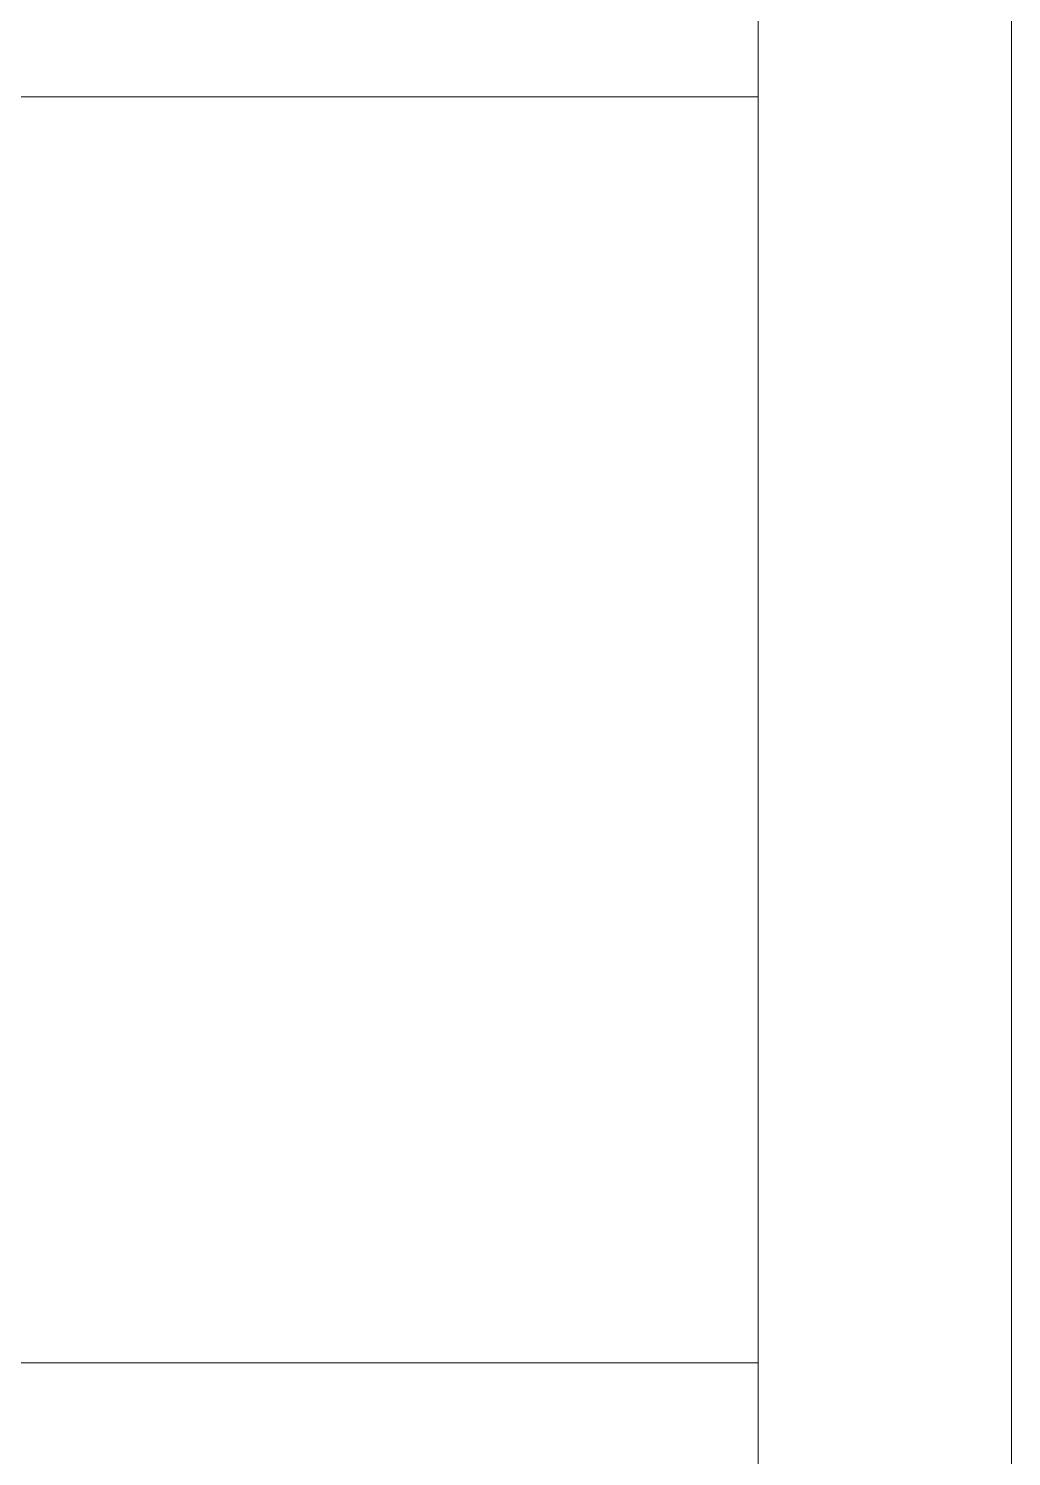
# Model space of a CAD drawing. Header units: metres. Extents: x -18745 to 220762, y -1579758 to -1356048.
# Drawn here: x 112185 to 112767, y -1425578 to -1424732 of the extents above; entities that cross this region are included whole.
import ezdxf

# ---------------------------------------------------------------- set-up
doc = ezdxf.new("R2010")
doc.units = ezdxf.units.M
doc.layers.get('0').update_dxf_attribs({"lineweight": 0})
for name, color, linetype, lineweight in [('A-100 - Copy$0$Medical Equipment and Furniture', 8, 'Continuous', 0), ('A-100 - Copy$0$NEW Wall', 8, 'Continuous', 5), ('A-100 - Copy$0$Walls', 8, 'Continuous', 0)]:
    doc.layers.add(name, color=color, linetype=linetype, lineweight=lineweight)

# ---------------------------------------------------------------- blocks, each defined once
blk = doc.blocks.new('*X103')
for p, q in [((13, 1), (13, 1)), ((13, 1), (13, 1)), ((13, 1), (13, 1)), ((13, 1), (13, 1)), ((13, 1), (13, 1)), ((13, 1), (13, 1)), ((13, 1), (13, 1)), ((13, 1), (13, 1)), ((13, 1), (13, 1)), ((13, 1), (13, 1)), ((13, 1), (13, 1)), ((13, 1), (13, 1)), ((13, 1), (13, 1)), ((13, 1), (13, 1)), ((13, 1), (13, 1)), ((13, 1), (14, 1)), ((13, 1), (14, 1)), ((13, 1), (14, 1)), ((13, 1), (13, 1)), ((13, 1), (13, 1)), ((13, 1), (13, 1)), ((13, 1), (13, 1)), ((13, 1), (13, 1)), ((13, 1), (13, 1)), ((13, 1), (13, 1)), ((13, 1), (13, 1)), ((13, 1), (13, 1)), ((13, 1), (13, 1)), ((13, 1), (13, 1)), ((13, 1), (13, 1)), ((13, 1), (13, 1)), ((13, 1), (13, 1)), ((13, 1), (13, 1)), ((13, 1), (13, 1)), ((13, 1), (13, 1)), ((13, 1), (13, 1)), ((13, 1), (13, 1)), ((13, 1), (13, 1)), ((13, 1), (13, 1)), ((13, 1), (13, 1)), ((13, 1), (13, 1)), ((13, 1), (13, 1)), ((13, 1), (13, 1)), ((13, 1), (13, 1)), ((13, 1), (13, 1)), ((13, 1), (13, 1)), ((13, 1), (13, 1)), ((13, 1), (13, 1)), ((13, 1), (13, 1)), ((13, 1), (13, 1)), ((13, 1), (13, 1)), ((13, 1), (13, 1)), ((13, 1), (13, 1)), ((13, 1), (13, 1)), ((13, 1), (13, 1)), ((13, 1), (13, 1)), ((13, 1), (13, 1)), ((13, 1), (13, 1)), ((13, 1), (13, 1)), ((13, 1), (13, 1)), ((13, 1), (13, 1)), ((13, 1), (13, 1)), ((13, 1), (13, 1)), ((13, 1), (13, 1)), ((13, 1), (13, 1)), ((13, 1), (13, 1)), ((13, 1), (13, 1)), ((13, 1), (13, 1)), ((13, 1), (13, 1)), ((13, 1), (13, 1)), ((13, 1), (13, 1)), ((13, 1), (13, 1)), ((13, 1), (13, 1)), ((13, 1), (13, 1)), ((13, 1), (13, 1)), ((13, 1), (13, 1)), ((13, 1), (13, 1)), ((13, 1), (13, 1)), ((13, 1), (13, 1)), ((13, 1), (13, 1)), ((13, 1), (13, 1)), ((13, 1), (13, 1)), ((13, 1), (13, 1)), ((13, 1), (13, 1)), ((13, 1), (13, 1)), ((13, 1), (13, 1)), ((13, 1), (13, 1)), ((13, 1), (13, 1)), ((13, 1), (13, 1)), ((13, 1), (13, 1)), ((13, 1), (13, 1)), ((13, 1), (13, 1)), ((13, 1), (13, 1)), ((13, 1), (13, 1)), ((13, 1), (13, 1)), ((13, 1), (13, 1)), ((13, 1), (13, 1)), ((13, 1), (13, 1)), ((13, 1), (13, 1)), ((13, 1), (13, 1)), ((13, 1), (13, 1)), ((13, 1), (13, 1)), ((13, 1), (13, 1)), ((13, 1), (13, 1)), ((13, 1), (13, 1)), ((13, 1), (13, 1)), ((13, 1), (13, 1)), ((13, 1), (13, 1)), ((13, 1), (13, 1)), ((13, 1), (13, 1)), ((13, 1), (13, 1)), ((13, 1), (13, 1)), ((13, 1), (13, 1)), ((13, 1), (13, 1)), ((13, 1), (13, 1)), ((13, 1), (13, 1)), ((13, 1), (13, 1)), ((13, 1), (13, 1)), ((13, 1), (13, 1)), ((13, 1), (13, 1)), ((13, 1), (13, 1)), ((13, 1), (13, 1)), ((13, 1), (13, 1)), ((13, 1), (14, 1)), ((13, 0), (13, 0)), ((13, 0), (13, 0)), ((13, 0), (13, 0)), ((13, 0), (13, 0)), ((13, 0), (13, 0)), ((13, 0), (13, 0)), ((13, 0), (13, 0)), ((13, 0), (13, 0)), ((13, 0), (13, 0)), ((13, 0), (13, 0)), ((13, 0), (13, 0)), ((13, 0), (13, 0)), ((13, 0), (13, 0)), ((13, 0), (13, 0)), ((13, 0), (13, 0)), ((13, 0), (13, 0)), ((13, 0), (13, 0)), ((13, 0), (13, 0)), ((13, 0), (13, 0)), ((13, 0), (13, 0)), ((13, 0), (13, 0)), ((13, 0), (13, 0)), ((13, 0), (13, 0)), ((13, 0), (13, 0)), ((13, 0), (13, 0)), ((13, 0), (13, 0)), ((13, 0), (13, 0)), ((13, 0), (13, 0)), ((13, 0), (13, 0)), ((13, 0), (13, 0)), ((13, 0), (13, 0)), ((13, 0), (13, 0)), ((13, 0), (13, 0)), ((13, 0), (13, 0)), ((13, 0), (13, 0)), ((13, 0), (13, 0)), ((13, 0), (13, 0)), ((13, 0), (13, 0)), ((13, 0), (13, 0)), ((13, 0), (13, 0)), ((13, 0), (13, 0)), ((13, 0), (13, 0)), ((13, 0), (13, 0)), ((13, 0), (13, 0)), ((13, 0), (13, 0)), ((13, 0), (13, 0)), ((13, 0), (13, 0)), ((13, 0), (13, 0)), ((13, 0), (14, 0)), ((13, 0), (14, 0)), ((13, 0), (13, 0)), ((13, 0), (14, 0)), ((14, 1), (14, 1)), ((14, 1), (14, 1)), ((14, 1), (14, 1)), ((14, 1), (14, 1)), ((14, 1), (14, 1)), ((14, 1), (14, 1)), ((14, 1), (14, 1)), ((14, 1), (14, 1)), ((14, 1), (14, 1)), ((14, 1), (14, 1)), ((14, 1), (14, 1)), ((14, 1), (14, 1)), ((14, 1), (14, 1)), ((14, 1), (14, 1)), ((14, 1), (14, 1)), ((14, 1), (14, 1)), ((14, 1), (14, 1)), ((14, 1), (14, 1)), ((14, 1), (14, 1)), ((14, 1), (14, 1)), ((14, 1), (14, 1)), ((14, 1), (14, 1)), ((14, 1), (14, 1)), ((14, 1), (14, 1)), ((14, 1), (14, 1)), ((14, 1), (14, 1)), ((14, 1), (14, 1)), ((14, 1), (14, 1)), ((14, 1), (14, 1)), ((14, 1), (14, 1)), ((14, 1), (14, 1)), ((14, 1), (14, 1)), ((14, 1), (14, 1)), ((14, 1), (14, 1)), ((14, 1), (14, 1)), ((14, 1), (14, 1)), ((14, 1), (14, 1)), ((14, 1), (14, 1)), ((14, 1), (14, 1)), ((14, 1), (14, 1)), ((14, 1), (14, 1)), ((14, 1), (14, 1)), ((14, 1), (14, 1)), ((14, 1), (14, 1)), ((14, 1), (14, 1)), ((14, 1), (14, 1)), ((14, 1), (14, 1)), ((14, 1), (14, 1)), ((14, 1), (14, 1)), ((14, 1), (14, 1)), ((14, 1), (14, 1)), ((14, 1), (14, 1)), ((14, 1), (14, 1)), ((14, 1), (14, 1)), ((14, 1), (14, 1)), ((14, 1), (14, 1)), ((14, 1), (14, 1)), ((14, 1), (14, 1)), ((14, 1), (14, 1)), ((14, 1), (14, 1)), ((14, 1), (14, 1)), ((14, 1), (14, 1)), ((14, 1), (14, 1)), ((14, 1), (14, 1)), ((14, 1), (14, 1)), ((14, 1), (14, 1)), ((14, 1), (14, 1)), ((14, 1), (14, 1)), ((14, 1), (14, 1)), ((14, 1), (14, 1)), ((14, 1), (14, 1)), ((14, 1), (14, 1)), ((14, 1), (14, 1)), ((14, 1), (14, 1)), ((14, 1), (14, 1)), ((14, 1), (14, 1)), ((14, 1), (14, 1)), ((14, 1), (14, 1)), ((14, 1), (14, 1)), ((14, 1), (14, 1)), ((14, 1), (14, 1)), ((14, 1), (14, 1)), ((14, 1), (14, 1)), ((14, 1), (14, 1)), ((14, 1), (14, 1)), ((14, 1), (14, 1)), ((14, 1), (14, 1)), ((14, 1), (14, 1)), ((14, 1), (14, 1)), ((14, 1), (14, 1)), ((14, 1), (14, 1)), ((14, 1), (14, 1)), ((14, 1), (14, 1)), ((14, 1), (14, 1)), ((14, 0), (14, 0)), ((14, 0), (14, 0)), ((14, 0), (14, 0)), ((14, 0), (14, 0)), ((14, 0), (14, 0)), ((14, 0), (14, 0)), ((14, 0), (14, 0)), ((14, 0), (14, 0)), ((14, 0), (14, 0)), ((14, 0), (14, 0)), ((14, 0), (14, 0)), ((14, 0), (14, 0)), ((14, 0), (14, 0)), ((14, 0), (14, 0)), ((14, 0), (14, 0)), ((14, 0), (14, 0)), ((14, 0), (14, 0)), ((14, 0), (14, 0)), ((14, 0), (14, 0)), ((14, 0), (14, 0)), ((14, 0), (14, 0)), ((14, 0), (14, 0)), ((14, 0), (14, 0)), ((14, 0), (14, 0)), ((14, 0), (14, 0)), ((14, 0), (14, 0)), ((14, 0), (14, 0)), ((14, 0), (14, 0)), ((14, 0), (14, 0)), ((14, 0), (14, 0)), ((14, 0), (14, 0)), ((14, 0), (14, 0)), ((14, 0), (14, 0)), ((14, 0), (14, 0)), ((14, 0), (14, 0)), ((14, 0), (14, 0)), ((14, 0), (14, 0)), ((14, 0), (14, 0)), ((14, 0), (14, 0)), ((14, 0), (14, 0)), ((14, 0), (14, 0)), ((14, 0), (14, 0)), ((14, 0), (14, 0)), ((14, 0), (14, 0)), ((14, 0), (14, 0)), ((14, 0), (14, 0)), ((14, 0), (14, 0)), ((14, 0), (14, 0)), ((13, 0), (13, 0)), ((13, 0), (14, 0)), ((13, 0), (13, 0)), ((13, 0), (14, 0)), ((13, 0), (13, 0)), ((13, 0), (14, 0)), ((13, 0), (13, 0)), ((13, 0), (13, 0)), ((13, 0), (13, 0)), ((13, 0), (13, 0)), ((13, 0), (14, 0)), ((13, 0), (13, 0)), ((13, 0), (14, 0)), ((13, 0), (13, 0)), ((13, 0), (14, 0)), ((13, 0), (13, 0)), ((13, 0), (14, 0)), ((13, 0), (13, 0)), ((13, 0), (14, 0)), ((13, 0), (13, 0)), ((13, 0), (14, 0)), ((13, 0), (13, 0)), ((13, 0), (14, 0)), ((13, 0), (13, 0)), ((13, 0), (13, 0)), ((13, 0), (13, 0)), ((13, 0), (14, 0)), ((13, 0), (13, 0)), ((13, 0), (14, 0)), ((13, 0), (13, 0)), ((13, 0), (14, 0)), ((13, 0), (13, 0)), ((13, 0), (14, 0)), ((13, 0), (13, 0)), ((13, 0), (13, 0)), ((13, 0), (13, 0)), ((13, 0), (13, 0)), ((13, 0), (13, 0)), ((13, 0), (13, 0)), ((13, 0), (13, 0)), ((13, 0), (13, 0)), ((13, 0), (13, 0)), ((13, 0), (13, 0)), ((13, 0), (13, 0)), ((13, 0), (13, 0)), ((13, 0), (13, 0)), ((13, 0), (13, 0)), ((13, 0), (13, 0)), ((13, 0), (13, 0)), ((13, 0), (13, 0)), ((13, 0), (13, 0)), ((13, 0), (13, 0)), ((13, 0), (13, 0)), ((13, 0), (13, 0)), ((13, 0), (13, 0)), ((13, 0), (13, 0)), ((13, 0), (13, 0)), ((13, 0), (13, 0)), ((13, 0), (13, 0)), ((13, 0), (13, 0)), ((13, 0), (13, 0)), ((13, 0), (13, 0)), ((13, 0), (13, 0)), ((13, 0), (13, 0)), ((13, -1), (13, -1)), ((13, -1), (13, -1)), ((13, -1), (13, -1)), ((13, -1), (13, -1)), ((13, -1), (13, -1)), ((13, -1), (14, -1)), ((13, -1), (13, -1)), ((14, 0), (14, 0)), ((14, 0), (14, 0)), ((14, 0), (14, 0)), ((14, 0), (14, 0)), ((14, 0), (14, 0)), ((14, 0), (14, 0)), ((14, 0), (14, 0)), ((14, 0), (14, 0)), ((14, 0), (14, 0)), ((14, 0), (14, 0)), ((14, 0), (14, 0)), ((14, 0), (14, 0)), ((14, 0), (14, 0)), ((14, 0), (14, 0)), ((14, 0), (14, 0)), ((13, 0), (14, 0)), ((14, 0), (14, 0)), ((14, 0), (14, 0)), ((14, 0), (14, 0)), ((14, 0), (14, 0)), ((14, 0), (14, 0)), ((14, 0), (14, 0)), ((14, 0), (14, 0)), ((14, 0), (14, 0)), ((14, 0), (14, 0)), ((14, 0), (14, 0)), ((14, 0), (14, 0)), ((14, 0), (14, 0)), ((14, 0), (14, 0)), ((14, 0), (14, 0)), ((14, 0), (14, 0)), ((14, 0), (14, 0)), ((14, 0), (14, 0)), ((14, 0), (14, 0)), ((14, 0), (14, 0)), ((14, 0), (14, 0)), ((14, 0), (14, 0)), ((14, 0), (14, 0)), ((14, 0), (14, 0)), ((14, 0), (14, 0)), ((14, 0), (14, 0)), ((14, 0), (14, 0)), ((14, 0), (14, 0)), ((14, 0), (14, 0)), ((14, 0), (14, 0)), ((14, 0), (14, 0)), ((14, 0), (14, 0)), ((14, 0), (14, 0)), ((14, 0), (14, 0)), ((14, 0), (14, 0)), ((14, -1), (14, -1)), ((14, -1), (14, -1)), ((14, -1), (14, -1)), ((14, -1), (14, -1)), ((14, -1), (14, -1))]:
    blk.add_line(p, q)
blk = doc.blocks.new('*X102')
for p, q in [((5, 3), (5, 3)), ((5, 3), (5, 3)), ((5, 3), (5, 3)), ((5, 3), (5, 3)), ((5, 3), (5, 3)), ((5, 3), (5, 3)), ((5, 3), (5, 3)), ((5, 3), (5, 3)), ((5, 3), (5, 3)), ((5, 3), (5, 3)), ((5, 3), (5, 3)), ((5, 3), (5, 3)), ((5, 3), (5, 3)), ((5, 3), (5, 3)), ((5, 3), (5, 3)), ((5, 3), (5, 3)), ((5, 3), (5, 3)), ((5, 3), (5, 3)), ((5, 3), (5, 3)), ((5, 3), (5, 3)), ((5, 3), (5, 3)), ((5, 3), (5, 3)), ((5, 3), (5, 3)), ((5, 3), (5, 3)), ((5, 3), (5, 3)), ((5, 3), (5, 3)), ((5, 3), (5, 3)), ((5, 3), (5, 3)), ((5, 3), (5, 3)), ((5, 3), (5, 3)), ((5, 3), (5, 3)), ((5, 3), (5, 3)), ((5, 3), (5, 3)), ((5, 3), (5, 3)), ((5, 3), (5, 3)), ((5, 3), (5, 3)), ((5, 3), (5, 3)), ((5, 3), (5, 3)), ((5, 3), (5, 3)), ((5, 3), (5, 3)), ((5, 3), (5, 3)), ((5, 3), (5, 3)), ((5, 3), (5, 3)), ((5, 3), (5, 3)), ((5, 3), (5, 3)), ((5, 3), (5, 3)), ((5, 3), (5, 3)), ((5, 3), (5, 3)), ((5, 3), (5, 3)), ((5, 3), (5, 3)), ((5, 3), (5, 3)), ((5, 3), (5, 3)), ((5, 3), (5, 3)), ((5, 3), (5, 3)), ((5, 3), (5, 3)), ((5, 3), (5, 3)), ((5, 3), (5, 3)), ((5, 3), (5, 3)), ((5, 3), (5, 3)), ((5, 3), (5, 3)), ((5, 3), (5, 3)), ((5, 3), (5, 3)), ((5, 3), (5, 3)), ((5, 3), (5, 3)), ((5, 3), (5, 3)), ((5, 3), (5, 3)), ((6, 3), (5, 3)), ((5, 3), (5, 3)), ((6, 3), (5, 3)), ((5, 3), (5, 3)), ((6, 3), (5, 3)), ((5, 3), (5, 3)), ((6, 3), (5, 3)), ((5, 3), (5, 3)), ((5, 3), (5, 3)), ((5, 3), (5, 3)), ((5, 3), (5, 3)), ((5, 3), (5, 3)), ((5, 3), (5, 3)), ((5, 3), (5, 3)), ((5, 3), (5, 3)), ((5, 3), (5, 3)), ((5, 3), (5, 3)), ((5, 3), (5, 3)), ((5, 3), (5, 3)), ((5, 3), (5, 3)), ((5, 3), (5, 3)), ((5, 3), (5, 3)), ((5, 3), (5, 3)), ((5, 3), (5, 3)), ((5, 3), (5, 3)), ((5, 3), (5, 3)), ((5, 3), (5, 3)), ((5, 3), (5, 3)), ((5, 3), (5, 3)), ((5, 3), (5, 3)), ((6, 3), (6, 3)), ((6, 3), (6, 3)), ((6, 3), (6, 3)), ((6, 3), (6, 3)), ((6, 3), (6, 3)), ((6, 3), (6, 3)), ((6, 3), (6, 3)), ((6, 3), (6, 3)), ((6, 3), (6, 3)), ((6, 3), (6, 3)), ((6, 3), (6, 3)), ((6, 3), (6, 3)), ((6, 3), (6, 3)), ((6, 3), (6, 3)), ((6, 3), (6, 3)), ((6, 3), (6, 3)), ((6, 3), (6, 3)), ((6, 3), (6, 3)), ((6, 3), (6, 3)), ((6, 3), (6, 3)), ((6, 3), (6, 3)), ((6, 3), (6, 3)), ((6, 3), (6, 3)), ((6, 3), (6, 3)), ((6, 3), (6, 3)), ((6, 3), (6, 3)), ((6, 3), (6, 3)), ((6, 3), (6, 3)), ((6, 3), (6, 3)), ((6, 3), (6, 3)), ((6, 3), (6, 3)), ((6, 3), (6, 3)), ((6, 3), (6, 3)), ((6, 3), (6, 3)), ((6, 3), (6, 3)), ((6, 3), (6, 3)), ((6, 3), (6, 3)), ((6, 3), (6, 3)), ((6, 3), (6, 3)), ((6, 3), (6, 3)), ((6, 3), (6, 3)), ((6, 3), (6, 3)), ((6, 3), (6, 3)), ((6, 3), (6, 3)), ((6, 3), (6, 3)), ((6, 3), (6, 3)), ((6, 3), (6, 3)), ((6, 3), (6, 3)), ((6, 3), (6, 3)), ((6, 3), (6, 3)), ((6, 3), (6, 3)), ((6, 3), (6, 3)), ((6, 3), (6, 3)), ((6, 3), (6, 3)), ((6, 3), (6, 3)), ((6, 3), (6, 3)), ((6, 3), (6, 3)), ((6, 3), (6, 3)), ((6, 3), (6, 3)), ((6, 3), (6, 3)), ((6, 3), (6, 3)), ((6, 3), (6, 3)), ((6, 3), (6, 3)), ((6, 3), (6, 3)), ((6, 3), (6, 3)), ((6, 3), (6, 3)), ((6, 3), (6, 3)), ((6, 3), (6, 3)), ((6, 3), (6, 3)), ((6, 3), (6, 3)), ((6, 3), (6, 3)), ((6, 3), (6, 3)), ((6, 3), (6, 3)), ((6, 3), (6, 3)), ((6, 3), (6, 3)), ((6, 3), (6, 3)), ((6, 3), (6, 3)), ((6, 3), (6, 3)), ((6, 3), (6, 3)), ((6, 3), (6, 3)), ((6, 3), (6, 3)), ((6, 3), (6, 3)), ((6, 3), (6, 3)), ((6, 3), (6, 3)), ((6, 3), (6, 3)), ((6, 3), (6, 3)), ((6, 3), (6, 3)), ((6, 3), (6, 3)), ((6, 3), (6, 3)), ((6, 3), (6, 3)), ((6, 3), (6, 3)), ((6, 3), (6, 3)), ((6, 3), (6, 3)), ((6, 3), (6, 3)), ((6, 3), (6, 3)), ((6, 3), (6, 3)), ((6, 3), (6, 3)), ((6, 3), (6, 3)), ((6, 3), (6, 3)), ((6, 3), (6, 3)), ((6, 3), (6, 3)), ((6, 3), (6, 3)), ((6, 3), (6, 3)), ((6, 3), (6, 3)), ((6, 3), (6, 3)), ((6, 3), (6, 3)), ((6, 3), (6, 3)), ((6, 3), (6, 3)), ((6, 3), (6, 3)), ((6, 3), (6, 3)), ((6, 3), (6, 3)), ((6, 3), (6, 3)), ((6, 3), (6, 3)), ((6, 3), (6, 3)), ((6, 3), (6, 3)), ((6, 3), (6, 3)), ((6, 3), (6, 3)), ((6, 3), (6, 3)), ((6, 3), (6, 3)), ((6, 3), (6, 3)), ((6, 3), (6, 3)), ((6, 3), (6, 3)), ((6, 3), (6, 3)), ((6, 3), (6, 3)), ((6, 3), (6, 3)), ((6, 3), (6, 3)), ((6, 3), (6, 3)), ((6, 3), (6, 3)), ((6, 3), (6, 3)), ((6, 3), (6, 3)), ((6, 3), (6, 3)), ((6, 3), (6, 3)), ((6, 3), (6, 3)), ((6, 3), (6, 3)), ((6, 3), (6, 3)), ((6, 3), (6, 3)), ((6, 3), (6, 3)), ((6, 3), (6, 3)), ((6, 3), (6, 3)), ((6, 3), (6, 3)), ((6, 3), (6, 3)), ((6, 3), (6, 3)), ((6, 3), (6, 3)), ((6, 3), (6, 3)), ((6, 3), (6, 3)), ((6, 3), (6, 3)), ((6, 3), (6, 3)), ((6, 3), (6, 3)), ((6, 3), (6, 3)), ((6, 3), (6, 3)), ((6, 3), (6, 3)), ((6, 3), (6, 3)), ((6, 3), (6, 3)), ((6, 3), (6, 3)), ((6, 3), (6, 3)), ((6, 3), (6, 3)), ((6, 3), (6, 3)), ((6, 3), (6, 3)), ((6, 3), (6, 3)), ((6, 3), (6, 3)), ((6, 3), (6, 3)), ((6, 3), (6, 3)), ((6, 3), (6, 3)), ((6, 3), (6, 3)), ((6, 3), (6, 3)), ((6, 3), (6, 3)), ((6, 3), (6, 3)), ((6, 3), (6, 3)), ((6, 3), (6, 3)), ((6, 3), (6, 3)), ((6, 3), (6, 3)), ((6, 3), (6, 3)), ((6, 3), (6, 3)), ((6, 3), (6, 3)), ((6, 3), (6, 3)), ((6, 3), (6, 3)), ((6, 3), (6, 3)), ((6, 3), (6, 3)), ((6, 3), (6, 3)), ((6, 3), (6, 3)), ((6, 3), (6, 3)), ((6, 3), (6, 3)), ((6, 3), (6, 3)), ((6, 3), (6, 3)), ((6, 3), (6, 3)), ((6, 3), (6, 3)), ((6, 3), (6, 3)), ((6, 3), (6, 3)), ((6, 3), (6, 3)), ((6, 3), (6, 3)), ((6, 3), (6, 3)), ((6, 3), (6, 3)), ((6, 3), (6, 3)), ((6, 3), (6, 3)), ((6, 3), (6, 3)), ((6, 3), (6, 3)), ((6, 3), (6, 3)), ((6, 3), (6, 3)), ((6, 3), (6, 3)), ((6, 3), (6, 3)), ((6, 3), (6, 3)), ((6, 3), (6, 3)), ((6, 3), (6, 3)), ((6, 3), (6, 3)), ((6, 3), (5, 3)), ((6, 3), (5, 3)), ((6, 3), (5, 3)), ((6, 3), (5, 3)), ((6, 3), (5, 3)), ((6, 3), (6, 3)), ((6, 3), (6, 3)), ((6, 3), (6, 3)), ((6, 3), (6, 3)), ((6, 3), (6, 3)), ((6, 3), (6, 3)), ((6, 3), (6, 3)), ((6, 3), (6, 3)), ((6, 3), (6, 3)), ((6, 3), (6, 3)), ((6, 3), (6, 3)), ((6, 3), (6, 3)), ((6, 3), (6, 3)), ((6, 3), (6, 3)), ((6, 3), (6, 3)), ((6, 3), (6, 3)), ((6, 3), (6, 3)), ((6, 3), (6, 3)), ((6, 3), (6, 3)), ((6, 3), (6, 3)), ((6, 3), (6, 3)), ((6, 3), (6, 3)), ((6, 3), (6, 3)), ((6, 3), (6, 3)), ((6, 3), (6, 3)), ((6, 3), (6, 3)), ((6, 3), (6, 3)), ((6, 3), (6, 3)), ((6, 3), (6, 3)), ((6, 3), (6, 3)), ((6, 3), (6, 3)), ((6, 3), (6, 3)), ((6, 3), (6, 3)), ((6, 3), (6, 3)), ((6, 3), (6, 3)), ((6, 3), (6, 3)), ((6, 3), (6, 3)), ((6, 3), (6, 3)), ((6, 3), (6, 3)), ((6, 3), (6, 3)), ((6, 3), (6, 3)), ((6, 3), (6, 3)), ((6, 3), (6, 3)), ((6, 3), (6, 3)), ((6, 3), (6, 3)), ((6, 3), (6, 3)), ((6, 3), (6, 3)), ((6, 3), (6, 3)), ((6, 3), (6, 3)), ((6, 3), (6, 3)), ((6, 3), (6, 3)), ((6, 3), (6, 3)), ((6, 3), (6, 3)), ((6, 3), (6, 3)), ((6, 3), (6, 3)), ((6, 3), (6, 3)), ((6, 3), (6, 3)), ((6, 3), (6, 3)), ((6, 3), (6, 3)), ((6, 3), (6, 3)), ((6, 3), (6, 3)), ((6, 3), (6, 3)), ((6, 3), (6, 3)), ((6, 3), (6, 3)), ((6, 3), (6, 3)), ((6, 3), (6, 3)), ((6, 3), (6, 3)), ((6, 3), (6, 3)), ((6, 3), (6, 3)), ((6, 3), (6, 3)), ((6, 3), (6, 3)), ((6, 3), (6, 3)), ((6, 3), (6, 3)), ((6, 3), (6, 3)), ((6, 3), (6, 3)), ((6, 3), (6, 3)), ((6, 3), (6, 3)), ((6, 3), (6, 3)), ((6, 3), (6, 3)), ((6, 3), (6, 3)), ((6, 3), (6, 3)), ((6, 3), (6, 3)), ((6, 3), (6, 3)), ((6, 3), (6, 3)), ((6, 3), (6, 3)), ((6, 3), (6, 3)), ((6, 3), (6, 3)), ((6, 3), (6, 3)), ((6, 3), (6, 3)), ((6, 3), (6, 3)), ((6, 3), (6, 3)), ((6, 3), (6, 3)), ((6, 3), (6, 3)), ((6, 3), (6, 3)), ((6, 3), (6, 3)), ((6, 3), (6, 3)), ((6, 3), (6, 3)), ((6, 3), (6, 3)), ((6, 3), (6, 3)), ((6, 3), (6, 3)), ((6, 3), (6, 3)), ((6, 3), (6, 3)), ((6, 3), (6, 3)), ((6, 3), (6, 3)), ((6, 3), (6, 3)), ((6, 3), (6, 3)), ((6, 3), (6, 3)), ((6, 3), (6, 3)), ((6, 3), (6, 3)), ((6, 3), (6, 3)), ((6, 3), (6, 3)), ((6, 3), (6, 3)), ((6, 3), (6, 3)), ((6, 3), (6, 3)), ((6, 3), (6, 3)), ((6, 3), (6, 3)), ((6, 3), (6, 3)), ((6, 3), (6, 3)), ((6, 3), (6, 3)), ((6, 3), (6, 3)), ((6, 3), (6, 3)), ((6, 3), (6, 3)), ((6, 3), (6, 3)), ((6, 3), (6, 3)), ((6, 3), (6, 3)), ((6, 3), (6, 3)), ((6, 3), (6, 3)), ((6, 3), (6, 3)), ((6, 3), (6, 3)), ((6, 3), (6, 3)), ((6, 3), (6, 3)), ((6, 3), (6, 3)), ((6, 3), (6, 3)), ((6, 3), (6, 3)), ((6, 3), (6, 3)), ((6, 3), (6, 3)), ((6, 3), (6, 3)), ((6, 3), (6, 3)), ((6, 3), (6, 3)), ((6, 3), (6, 3)), ((6, 3), (6, 3)), ((6, 3), (6, 3)), ((6, 3), (6, 3)), ((6, 3), (6, 3)), ((6, 3), (6, 3)), ((6, 3), (6, 3)), ((6, 3), (6, 3)), ((6, 3), (6, 3)), ((6, 3), (6, 3)), ((6, 3), (6, 3)), ((6, 3), (6, 3)), ((6, 3), (6, 3)), ((6, 3), (6, 3)), ((6, 3), (6, 3)), ((6, 3), (6, 3)), ((6, 3), (6, 3)), ((6, 3), (6, 3)), ((6, 3), (6, 3)), ((6, 3), (6, 3)), ((6, 3), (6, 3)), ((6, 3), (6, 3)), ((6, 3), (6, 3)), ((6, 3), (6, 3)), ((6, 3), (6, 3)), ((6, 3), (6, 3)), ((6, 3), (6, 3)), ((6, 3), (6, 3)), ((6, 3), (6, 3)), ((6, 3), (6, 3)), ((6, 3), (6, 3)), ((6, 3), (6, 3)), ((6, 3), (6, 3)), ((6, 3), (6, 3)), ((6, 3), (6, 3)), ((6, 3), (6, 3)), ((6, 3), (6, 3)), ((6, 3), (6, 3)), ((6, 3), (6, 3)), ((6, 3), (6, 3)), ((6, 3), (6, 3)), ((6, 3), (6, 3)), ((6, 3), (6, 3)), ((6, 3), (6, 3)), ((6, 3), (6, 3)), ((6, 3), (6, 3)), ((6, 3), (6, 3)), ((6, 3), (6, 3)), ((6, 3), (6, 3)), ((6, 3), (6, 3)), ((6, 3), (6, 3)), ((6, 3), (6, 3)), ((6, 3), (6, 3)), ((6, 3), (6, 3)), ((6, 3), (6, 3)), ((6, 3), (6, 3)), ((6, 3), (6, 3)), ((6, 3), (6, 3)), ((6, 3), (6, 3)), ((6, 3), (6, 3)), ((6, 3), (6, 3)), ((6, 3), (6, 3)), ((6, 3), (6, 3)), ((6, 3), (6, 3)), ((6, 3), (6, 3)), ((6, 3), (6, 3)), ((6, 3), (6, 3)), ((6, 3), (6, 3)), ((6, 3), (6, 3)), ((6, 3), (6, 3)), ((6, 3), (6, 3)), ((6, 3), (6, 3)), ((6, 3), (6, 3)), ((6, 3), (6, 3)), ((6, 3), (6, 3)), ((6, 3), (6, 3)), ((6, 3), (6, 3)), ((6, 3), (6, 3)), ((6, 3), (6, 3)), ((6, 3), (6, 3)), ((6, 3), (6, 3)), ((6, 3), (6, 3)), ((6, 3), (6, 3)), ((6, 3), (6, 3)), ((6, 3), (6, 3)), ((6, 3), (6, 3)), ((6, 3), (6, 3)), ((6, 3), (6, 3)), ((6, 3), (6, 3)), ((6, 3), (6, 3)), ((6, 3), (6, 3)), ((6, 3), (6, 3)), ((6, 3), (6, 3)), ((6, 3), (6, 3)), ((6, 3), (6, 3)), ((6, 3), (6, 3)), ((6, 3), (6, 3)), ((6, 3), (6, 3)), ((6, 3), (6, 3)), ((6, 3), (6, 3)), ((6, 3), (6, 3)), ((6, 3), (6, 3)), ((6, 3), (6, 3)), ((6, 3), (6, 3)), ((6, 3), (6, 3)), ((6, 3), (6, 3)), ((6, 3), (6, 3)), ((6, 3), (6, 3)), ((6, 3), (6, 3)), ((6, 3), (6, 3)), ((6, 3), (6, 3)), ((6, 3), (6, 3)), ((6, 3), (6, 3)), ((6, 3), (6, 3)), ((6, 3), (6, 3)), ((6, 3), (6, 3)), ((6, 3), (6, 3)), ((6, 3), (6, 3)), ((6, 3), (6, 3)), ((6, 3), (6, 3)), ((6, 3), (6, 3)), ((6, 3), (6, 3)), ((6, 3), (6, 3)), ((6, 3), (6, 3)), ((6, 3), (6, 3)), ((6, 3), (6, 3)), ((6, 3), (6, 3)), ((6, 3), (6, 3)), ((6, 3), (6, 3)), ((6, 3), (6, 3)), ((6, 3), (6, 3)), ((6, 3), (6, 3)), ((6, 3), (6, 3)), ((6, 3), (6, 3)), ((6, 3), (6, 3)), ((6, 3), (6, 3)), ((6, 3), (6, 3)), ((6, 3), (6, 3)), ((6, 3), (6, 3)), ((6, 3), (6, 3)), ((6, 3), (6, 3)), ((6, 3), (6, 3)), ((6, 3), (6, 3)), ((6, 3), (6, 3)), ((6, 3), (6, 3)), ((6, 3), (6, 3)), ((6, 3), (6, 3)), ((6, 3), (6, 3)), ((6, 3), (6, 3)), ((6, 3), (6, 3)), ((6, 3), (6, 3)), ((6, 3), (6, 3)), ((6, 3), (6, 3)), ((6, 3), (6, 3)), ((6, 3), (6, 3)), ((6, 3), (6, 3)), ((6, 3), (6, 3)), ((6, 3), (6, 3)), ((6, 3), (6, 3)), ((6, 3), (6, 3)), ((6, 3), (6, 3)), ((6, 3), (6, 3)), ((6, 3), (6, 3)), ((6, 3), (6, 3)), ((6, 3), (6, 3)), ((6, 3), (6, 3)), ((6, 3), (6, 3)), ((6, 3), (6, 3)), ((6, 3), (6, 3)), ((6, 3), (6, 3)), ((6, 3), (6, 3)), ((6, 3), (6, 3)), ((6, 3), (6, 3)), ((6, 3), (6, 3)), ((6, 3), (6, 3)), ((6, 3), (6, 3)), ((6, 3), (6, 3)), ((6, 3), (6, 3))]:
    blk.add_line(p, q)
blk = doc.blocks.new('A-100 - Copy$0$GF21043-P')
for p, q in [((0.8, 0.75), (-0.8, 0.75)), ((0.8, 0), (0.8, 0.75)), ((-0.8, 0), (0.8, 0))]:
    blk.add_line(p, q)
for points in [[(0.8, 0.75), (0.8, 0.75), (0.8, 0.75), (0.8, 0.75), (0.8, 0.75), (0.8, 0.75), (0.8, 0.75), (0.8, 0.75), (0.8, 0.75), (0.8, 0.75), (0.8, 0.75), (0.8, 0.75), (0.8, 0.75), (0.8, 0.75), (0.8, 0.75), (0.8, 0.75), (0.8, 0.75), (0.8, 0.75), (0.8, 0.75), (0.8, 0.75), (0.8, 0.75), (0.8, 0.75), (0.8, 0.75), (0.8, 0.75), (0.8, 0.75), (0.8, 0.75), (0.8, 0.75), (0.8, 0.75), (0.8, 0.75), (0.8, 0.75), (0.8, 0.75), (0.8, 0.75), (0.8, 0.75), (0.8, 0.75), (0.8, 0.75), (0.8, 0.75), (0.8, 0.75), (0.8, 0.75), (0.8, 0.75), (0.8, 0.75), (0.8, 0.75), (0.8, 0.75), (0.8, 0.75), (0.8, 0.75), (0.8, 0.75), (0.8, 0.75), (0.8, 0.75), (0.8, 0.75), (0.8, 0.75), (0.8, 0.75), (0.8, 0.75), (0.8, 0.75), (0.8, 0.75), (0.8, 0.75), (0.8, 0.75), (0.8, 0.75), (0.8, 0.75), (0.8, 0.75), (0.8, 0.75), (0.8, 0.75), (0.8, 0.75), (0.8, 0.75), (0.8, 0.75), (0.8, 0.75), (0.8, 0.75), (0.8, 0.75), (0.8, 0.75), (0.8, 0.75), (0.8, 0.75), (0.8, 0.75), (0.8, 0.75), (0.8, 0.75), (0.8, 0.75), (0.8, 0.75), (0.8, 0.75), (0.8, 0.75), (0.8, 0.75), (0.8, 0.75), (0.8, 0.75), (0.8, 0.75), (0.8, 0.75), (0.8, 0.75), (0.8, 0.75), (0.8, 0.75), (0.8, 0.75), (0.8, 0.75), (0.8, 0.75), (0.8, 0.75), (0.8, 0.75), (0.8, 0.75), (0.8, 0.75), (0.8, 0.75), (0.8, 0.75), (0.8, 0.75), (0.8, 0.75), (0.8, 0.75), (0.8, 0.75), (0.8, 0.75), (0.8, 0.75), (0.8, 0.75), (0.8, 0.75), (0.8, 0.75), (0.8, 0.75), (0.8, 0.75), (0.8, 0.75), (0.8, 0.75), (0.8, 0.75), (0.8, 0.75), (0.8, 0.75), (0.8, 0.75), (0.8, 0.75), (0.8, 0.75), (0.8, 0.75), (0.8, 0.75), (0.8, 0.75), (0.8, 0.75), (0.8, 0.75), (0.8, 0.75), (0.8, 0.75), (0.8, 0.75), (0.8, 0.75), (0.8, 0.75), (0.8, 0.75), (0.8, 0.75), (0.8, 0.75), (0.8, 0.75), (0.8, 0.75), (0.8, 0.75), (0.8, 0.75), (0.8, 0.75), (0.8, 0.75), (0.8, 0.75), (0.8, 0.75), (0.8, 0.75), (0.8, 0.75), (0.8, 0.75), (0.8, 0.75), (0.8, 0.75), (0.8, 0.75), (0.8, 0.75), (0.8, 0.75), (0.8, 0.75), (0.8, 0.75), (0.8, 0.75), (0.8, 0.75), (0.8, 0.75), (0.8, 0.75), (0.8, 0.75), (0.8, 0.75), (0.8, 0.75), (0.8, 0.75), (0.8, 0.75), (0.8, 0.75), (0.8, 0.75), (0.8, 0.75), (0.8, 0.75), (0.8, 0.75), (0.8, 0.75), (0.8, 0.75), (0.8, 0.75), (0.8, 0.75), (0.8, 0.75), (0.8, 0.75), (0.8, 0.75), (0.8, 0.75), (0.8, 0.75), (0.8, 0.75), (0.8, 0.75), (0.8, 0.75), (0.8, 0.75), (0.8, 0.75), (0.8, 0.75), (0.8, 0.75), (0.8, 0.75), (0.8, 0.75), (0.8, 0.75), (0.8, 0.75), (0.8, 0.75), (0.8, 0.75), (0.8, 0.75), (0.8, 0.75), (0.8, 0.75), (0.8, 0.75), (0.8, 0.75), (0.8, 0.75), (0.8, 0.75), (0.8, 0.75), (0.8, 0.75), (0.8, 0.75), (0.8, 0.75), (0.8, 0.75), (0.8, 0.75), (0.8, 0.75), (0.8, 0.75), (0.8, 0.75), (0.8, 0.75), (0.8, 0.75), (0.8, 0.75), (0.8, 0.75), (0.8, 0.75), (0.8, 0.75), (0.8, 0.75), (0.8, 0.75), (0.8, 0.75), (0.8, 0.75), (0.8, 0.75), (0.8, 0.75), (0.8, 0.75), (0.8, 0.75), (0.8, 0.75), (0.8, 0.75), (0.8, 0.75), (0.8, 0.75), (0.8, 0.75), (0.8, 0.75), (0.8, 0.75), (0.8, 0.75), (0.8, 0.75), (0.8, 0.75), (0.8, 0.75), (0.8, 0.75), (0.8, 0.75), (0.8, 0.75), (0.8, 0.75), (0.8, 0.75), (0.8, 0.75), (0.8, 0.75), (0.8, 0.75), (0.8, 0.75), (0.8, 0.75), (0.8, 0.75), (0.8, 0.75), (0.8, 0.75), (0.8, 0.75), (0.8, 0.75), (0.8, 0.75), (0.8, 0.75), (0.8, 0.75), (0.8, 0.75), (0.8, 0.75), (0.8, 0.75), (0.8, 0.75), (0.8, 0.75), (0.8, 0.75), (0.8, 0.75), (0.8, 0.75), (0.8, 0.75), (0.8, 0.75), (0.8, 0.75), (0.8, 0.75), (0.8, 0.75), (0.8, 0.75), (0.8, 0.75), (0.8, 0.75), (0.8, 0.75), (0.8, 0.75), (0.8, 0.75), (0.8, 0.75), (0.8, 0.75), (0.8, 0.75), (0.8, 0.75), (0.8, 0.75), (0.8, 0.75), (0.8, 0.75), (0.8, 0.75), (0.8, 0.75), (0.8, 0.75), (0.8, 0.75), (0.8, 0.75), (0.8, 0.75), (0.8, 0.75), (0.8, 0.75), (0.8, 0.75), (0.8, 0.75), (0.8, 0.75), (0.8, 0.75), (0.8, 0.75)], [(0.8, 0.75), (0.8, 0.75), (0.8, 0.75), (0.8, 0.75), (0.8, 0.75), (0.8, 0.75), (0.8, 0.75), (0.8, 0.75), (0.8, 0.75), (0.8, 0.75), (0.8, 0.75), (0.8, 0.75), (0.8, 0.75), (0.8, 0.75), (0.8, 0.75), (0.8, 0.75), (0.8, 0.75), (0.8, 0.75), (0.8, 0.75), (0.8, 0.75), (0.8, 0.75), (0.8, 0.75), (0.8, 0.75), (0.8, 0.75), (0.8, 0.75), (0.8, 0.75), (0.8, 0.75), (0.8, 0.75), (0.8, 0.75), (0.8, 0.75), (0.8, 0.75), (0.8, 0.75), (0.8, 0.75), (0.8, 0.75), (0.8, 0.75), (0.8, 0.75), (0.8, 0.75), (0.8, 0.75), (0.8, 0.75), (0.8, 0.75), (0.8, 0.75), (0.8, 0.75), (0.8, 0.75), (0.8, 0.75), (0.8, 0.75), (0.8, 0.75), (0.8, 0.75), (0.8, 0.75), (0.8, 0.75), (0.8, 0.75), (0.8, 0.75), (0.8, 0.75), (0.8, 0.75), (0.8, 0.75), (0.8, 0.75), (0.8, 0.75), (0.8, 0.75), (0.8, 0.75), (0.8, 0.75), (0.8, 0.75), (0.8, 0.75), (0.8, 0.75), (0.8, 0.75), (0.8, 0.75), (0.8, 0.75), (0.8, 0.75), (0.8, 0.75), (0.8, 0.75), (0.8, 0.75), (0.8, 0.75), (0.8, 0.75), (0.8, 0.75), (0.8, 0.75), (0.8, 0.75), (0.8, 0.75), (0.8, 0.75), (0.8, 0.75), (0.8, 0.75), (0.8, 0.75), (0.8, 0.75), (0.8, 0.75), (0.8, 0.75), (0.8, 0.75), (0.8, 0.75), (0.8, 0.75), (0.8, 0.75), (0.8, 0.75), (0.8, 0.75), (0.8, 0.75), (0.8, 0.75), (0.8, 0.75), (0.8, 0.75), (0.8, 0.75), (0.8, 0.75), (0.8, 0.75), (0.8, 0.75), (0.8, 0.75), (0.8, 0.75), (0.8, 0.75), (0.8, 0.75), (0.8, 0.75), (0.8, 0.75), (0.8, 0.75), (0.8, 0.75), (0.8, 0.75), (0.8, 0.75), (0.8, 0.75), (0.8, 0.75), (0.8, 0.75), (0.8, 0.75), (0.8, 0.75), (0.8, 0.75), (0.8, 0.75), (0.8, 0.75), (0.8, 0.75), (0.8, 0.75), (0.8, 0.75), (0.8, 0.75), (0.8, 0.75), (0.8, 0.75), (0.8, 0.75), (0.8, 0.75), (0.8, 0.75), (0.8, 0.75), (0.8, 0.75), (0.8, 0.75), (0.8, 0.75), (0.8, 0.75), (0.8, 0.75), (0.8, 0.75), (0.8, 0.75), (0.8, 0.75), (0.8, 0.75), (0.8, 0.75), (0.8, 0.75), (0.8, 0.75), (0.8, 0.75), (0.8, 0.75), (0.8, 0.75), (0.8, 0.75), (0.8, 0.75), (0.8, 0.75), (0.8, 0.75), (0.8, 0.75), (0.8, 0.75), (0.8, 0.75), (0.8, 0.75), (0.8, 0.75), (0.8, 0.75), (0.8, 0.75), (0.8, 0.75), (0.8, 0.75), (0.8, 0.75), (0.8, 0.75), (0.8, 0.75), (0.8, 0.75), (0.8, 0.75), (0.8, 0.75), (0.8, 0.75), (0.8, 0.75), (0.8, 0.75), (0.8, 0.75), (0.8, 0.75), (0.8, 0.75), (0.8, 0.75), (0.8, 0.75), (0.8, 0.75), (0.8, 0.75), (0.8, 0.75), (0.8, 0.75), (0.8, 0.75), (0.8, 0.75), (0.8, 0.75), (0.8, 0.75), (0.8, 0.75), (0.8, 0.75), (0.8, 0.75), (0.8, 0.75), (0.8, 0.75), (0.8, 0.75), (0.8, 0.75), (0.8, 0.75), (0.8, 0.75), (0.8, 0.75), (0.8, 0.75), (0.8, 0.75), (0.8, 0.75), (0.8, 0.75), (0.8, 0.75), (0.8, 0.75), (0.8, 0.75), (0.8, 0.75), (0.8, 0.75), (0.8, 0.75), (0.8, 0.75), (0.8, 0.75), (0.8, 0.75), (0.8, 0.75), (0.8, 0.75), (0.8, 0.75), (0.8, 0.75), (0.8, 0.75), (0.8, 0.75), (0.8, 0.75), (0.8, 0.75), (0.8, 0.75), (0.8, 0.75), (0.8, 0.75), (0.8, 0.75), (0.8, 0.75), (0.8, 0.75), (0.8, 0.75), (0.8, 0.75), (0.8, 0.75), (0.8, 0.75), (0.8, 0.75), (0.8, 0.75), (0.8, 0.75), (0.8, 0.75)], [(0.8, 0.75), (0.8, 0.75), (0.8, 0.75), (0.8, 0.75), (0.8, 0.75), (0.8, 0.75), (0.8, 0.75), (0.8, 0.75), (0.8, 0.75), (0.8, 0.75), (0.8, 0.75), (0.8, 0.75), (0.8, 0.75), (0.8, 0.75), (0.8, 0.75), (0.8, 0.75), (0.8, 0.75), (0.8, 0.75), (0.8, 0.75), (0.8, 0.75), (0.8, 0.75), (0.8, 0.75), (0.8, 0.75), (0.8, 0.75), (0.8, 0.75), (0.8, 0.75), (0.8, 0.75), (0.8, 0.75), (0.8, 0.75), (0.8, 0.75), (0.8, 0.75), (0.8, 0.75), (0.8, 0.75), (0.8, 0.75), (0.8, 0.75), (0.8, 0.75), (0.8, 0.75), (0.8, 0.75), (0.8, 0.75), (0.8, 0.75), (0.8, 0.75), (0.8, 0.75), (0.8, 0.75), (0.8, 0.75), (0.8, 0.75), (0.8, 0.75), (0.8, 0.75), (0.8, 0.75), (0.8, 0.75), (0.8, 0.75), (0.8, 0.75), (0.8, 0.75), (0.8, 0.75), (0.8, 0.75), (0.8, 0.75), (0.8, 0.75), (0.8, 0.75), (0.8, 0.75), (0.8, 0.75), (0.8, 0.75), (0.8, 0.75), (0.8, 0.75), (0.8, 0.75), (0.8, 0.75), (0.8, 0.75), (0.8, 0.75), (0.8, 0.75), (0.8, 0.75), (0.8, 0.75), (0.8, 0.75), (0.8, 0.75), (0.8, 0.75), (0.8, 0.75), (0.8, 0.75), (0.8, 0.75), (0.8, 0.75), (0.8, 0.75), (0.8, 0.75), (0.8, 0.75), (0.8, 0.75), (0.8, 0.75), (0.8, 0.75), (0.8, 0.75), (0.8, 0.75), (0.8, 0.75), (0.8, 0.75), (0.8, 0.75), (0.8, 0.75), (0.8, 0.75), (0.8, 0.75), (0.8, 0.75), (0.8, 0.75), (0.8, 0.75), (0.8, 0.75), (0.8, 0.75), (0.8, 0.75), (0.8, 0.75), (0.8, 0.75), (0.8, 0.75), (0.8, 0.75), (0.8, 0.75), (0.8, 0.75), (0.8, 0.75), (0.8, 0.75), (0.8, 0.75), (0.8, 0.75), (0.8, 0.75), (0.8, 0.75), (0.8, 0.75), (0.8, 0.75), (0.8, 0.75), (0.8, 0.75), (0.8, 0.75), (0.8, 0.75), (0.8, 0.75), (0.8, 0.75), (0.8, 0.75), (0.8, 0.75), (0.8, 0.75), (0.8, 0.75), (0.8, 0.75), (0.8, 0.75), (0.8, 0.75), (0.8, 0.75), (0.8, 0.75), (0.8, 0.75), (0.8, 0.75), (0.8, 0.75), (0.8, 0.75), (0.8, 0.75), (0.8, 0.75), (0.8, 0.75), (0.8, 0.75), (0.8, 0.75), (0.8, 0.75), (0.8, 0.75), (0.8, 0.75), (0.8, 0.75), (0.8, 0.75), (0.8, 0.75), (0.8, 0.75), (0.8, 0.75), (0.8, 0.75), (0.8, 0.75), (0.8, 0.75), (0.8, 0.75), (0.8, 0.75), (0.8, 0.75), (0.8, 0.75), (0.8, 0.75), (0.8, 0.75), (0.8, 0.75), (0.8, 0.75), (0.8, 0.75), (0.8, 0.75), (0.8, 0.75), (0.8, 0.75), (0.8, 0.75), (0.8, 0.75), (0.8, 0.75), (0.8, 0.75), (0.8, 0.75), (0.8, 0.75), (0.8, 0.75), (0.8, 0.75), (0.8, 0.75), (0.8, 0.75), (0.8, 0.75), (0.8, 0.75), (0.8, 0.75), (0.8, 0.75), (0.8, 0.75), (0.8, 0.75), (0.8, 0.75), (0.8, 0.75), (0.8, 0.75), (0.8, 0.75), (0.8, 0.75), (0.8, 0.75), (0.8, 0.75), (0.8, 0.75), (0.8, 0.75), (0.8, 0.75), (0.8, 0.75), (0.8, 0.75), (0.8, 0.75), (0.8, 0.75), (0.8, 0.75), (0.8, 0.75), (0.8, 0.75), (0.8, 0.75), (0.8, 0.75), (0.8, 0.75), (0.8, 0.75), (0.8, 0.75), (0.8, 0.75), (0.8, 0.75), (0.8, 0.75), (0.8, 0.75), (0.8, 0.75), (0.8, 0.75), (0.8, 0.75), (0.8, 0.75), (0.8, 0.75), (0.8, 0.75), (0.8, 0.75), (0.8, 0.75), (0.8, 0.75), (0.8, 0.75), (0.8, 0.75), (0.8, 0.75), (0.8, 0.75), (0.8, 0.75), (0.8, 0.75)]]:
    blk.add_lwpolyline(points, close=True)
at = {"layer": 'A-100 - Copy$0$NEW Wall'}
for points in [[(0.8, 0.75), (0.8, 0.75), (0.8, 0.75), (0.8, 0.75), (0.8, 0.75), (0.8, 0.75), (0.8, 0.75), (0.8, 0.75), (0.8, 0.75), (0.8, 0.75)], [(0.8, 0.75), (0.8, 0.75), (0.8, 0.75), (0.8, 0.75), (0.8, 0.75), (0.8, 0.75), (0.8, 0.75), (0.8, 0.75), (0.8, 0.75)], [(0.8, 0.75), (0.8, 0.75), (0.8, 0.75), (0.8, 0.75), (0.8, 0.75), (0.8, 0.75), (0.8, 0.75), (0.8, 0.75), (0.8, 0.75), (0.8, 0.75), (0.8, 0.75), (0.8, 0.75), (0.8, 0.75), (0.8, 0.75), (0.8, 0.75), (0.8, 0.75), (0.8, 0.75), (0.8, 0.75)], [(0.8, 0.75), (0.8, 0.75), (0.8, 0.75), (0.8, 0.75), (0.8, 0.75), (0.8, 0.75), (0.8, 0.75)], [(0.8, 0.75), (0.8, 0.75), (0.8, 0.75), (0.8, 0.75), (0.8, 0.75), (0.8, 0.75), (0.8, 0.75), (0.8, 0.75), (0.8, 0.75), (0.8, 0.75), (0.8, 0.75), (0.8, 0.75), (0.8, 0.75), (0.8, 0.75), (0.8, 0.75)], [(0.8, 0.75), (0.8, 0.75), (0.8, 0.75), (0.8, 0.75), (0.8, 0.75), (0.8, 0.75), (0.8, 0.75), (0.8, 0.75), (0.8, 0.75), (0.8, 0.75)], [(0.8, 0.75), (0.8, 0.75), (0.8, 0.75), (0.8, 0.75), (0.8, 0.75), (0.8, 0.75), (0.8, 0.75), (0.8, 0.75), (0.8, 0.75), (0.8, 0.75), (0.8, 0.75), (0.8, 0.75)], [(0.8, 0.75), (0.8, 0.75), (0.8, 0.75), (0.8, 0.75), (0.8, 0.75), (0.8, 0.75), (0.8, 0.75), (0.8, 0.75), (0.8, 0.75), (0.8, 0.75)], [(0.8, 0.75), (0.8, 0.75), (0.8, 0.75), (0.8, 0.75), (0.8, 0.75), (0.8, 0.75), (0.8, 0.75), (0.8, 0.75), (0.8, 0.75), (0.8, 0.75)], [(0.8, 0.75), (0.8, 0.75), (0.8, 0.75), (0.8, 0.75), (0.8, 0.75), (0.8, 0.75), (0.8, 0.75), (0.8, 0.75)], [(0.8, 0.75), (0.8, 0.75), (0.8, 0.75), (0.8, 0.75), (0.8, 0.75), (0.8, 0.75), (0.8, 0.75), (0.8, 0.75), (0.8, 0.75), (0.8, 0.75), (0.8, 0.75), (0.8, 0.75), (0.8, 0.75), (0.8, 0.75), (0.8, 0.75), (0.8, 0.75), (0.8, 0.75), (0.8, 0.75), (0.8, 0.75), (0.8, 0.75), (0.8, 0.75), (0.8, 0.75), (0.8, 0.75), (0.8, 0.75), (0.8, 0.75), (0.8, 0.75), (0.8, 0.75), (0.8, 0.75), (0.8, 0.75), (0.8, 0.75), (0.8, 0.75), (0.8, 0.75), (0.8, 0.75), (0.8, 0.75), (0.8, 0.75), (0.8, 0.75), (0.8, 0.75), (0.8, 0.75), (0.8, 0.75), (0.8, 0.75), (0.8, 0.75), (0.8, 0.75), (0.8, 0.75), (0.8, 0.75), (0.8, 0.75), (0.8, 0.75), (0.8, 0.75), (0.8, 0.75), (0.8, 0.75), (0.8, 0.75), (0.8, 0.75), (0.8, 0.75), (0.8, 0.75), (0.8, 0.75), (0.8, 0.75), (0.8, 0.75), (0.8, 0.75), (0.8, 0.75), (0.8, 0.75), (0.8, 0.75), (0.8, 0.75), (0.8, 0.75), (0.8, 0.75), (0.8, 0.75), (0.8, 0.75), (0.8, 0.75), (0.8, 0.75), (0.8, 0.75), (0.8, 0.75), (0.8, 0.75), (0.8, 0.75), (0.8, 0.75), (0.8, 0.75), (0.8, 0.75), (0.8, 0.75), (0.8, 0.75), (0.8, 0.75), (0.8, 0.75), (0.8, 0.75), (0.8, 0.75), (0.8, 0.75), (0.8, 0.75), (0.8, 0.75), (0.8, 0.75), (0.8, 0.75), (0.8, 0.75), (0.8, 0.75), (0.8, 0.75), (0.8, 0.75), (0.8, 0.75), (0.8, 0.75), (0.8, 0.75), (0.8, 0.75), (0.8, 0.75), (0.8, 0.75), (0.8, 0.75), (0.8, 0.75), (0.8, 0.75), (0.8, 0.75), (0.8, 0.75), (0.8, 0.75), (0.8, 0.75), (0.8, 0.75), (0.8, 0.75), (0.8, 0.75), (0.8, 0.75), (0.8, 0.75), (0.8, 0.75), (0.8, 0.75), (0.8, 0.75), (0.8, 0.75)], [(0.8, 0.75), (0.8, 0.75), (0.8, 0.75), (0.8, 0.75), (0.8, 0.75), (0.8, 0.75), (0.8, 0.75), (0.8, 0.75), (0.8, 0.75), (0.8, 0.75), (0.8, 0.75), (0.8, 0.75), (0.8, 0.75), (0.8, 0.75), (0.8, 0.75), (0.8, 0.75), (0.8, 0.75)], [(0.8, 0.75), (0.8, 0.75), (0.8, 0.75), (0.8, 0.75), (0.8, 0.75), (0.8, 0.75), (0.8, 0.75)], [(0.8, 0.75), (0.8, 0.75), (0.8, 0.75), (0.8, 0.75), (0.8, 0.75), (0.8, 0.75), (0.8, 0.75), (0.8, 0.75), (0.8, 0.75), (0.8, 0.75), (0.8, 0.75), (0.8, 0.75), (0.8, 0.75), (0.8, 0.75), (0.8, 0.75), (0.8, 0.75), (0.8, 0.75), (0.8, 0.75), (0.8, 0.75), (0.8, 0.75), (0.8, 0.75), (0.8, 0.75), (0.8, 0.75), (0.8, 0.75), (0.8, 0.75), (0.8, 0.75), (0.8, 0.75), (0.8, 0.75), (0.8, 0.75), (0.8, 0.75), (0.8, 0.75), (0.8, 0.75), (0.8, 0.75), (0.8, 0.75), (0.8, 0.75), (0.8, 0.75), (0.8, 0.75), (0.8, 0.75), (0.8, 0.75), (0.8, 0.75), (0.8, 0.75), (0.8, 0.75), (0.8, 0.75), (0.8, 0.75), (0.8, 0.75), (0.8, 0.75), (0.8, 0.75), (0.8, 0.75), (0.8, 0.75), (0.8, 0.75), (0.8, 0.75), (0.8, 0.75), (0.8, 0.75), (0.8, 0.75), (0.8, 0.75), (0.8, 0.75), (0.8, 0.75), (0.8, 0.75), (0.8, 0.75), (0.8, 0.75), (0.8, 0.75), (0.8, 0.75), (0.8, 0.75), (0.8, 0.75), (0.8, 0.75), (0.8, 0.75), (0.8, 0.75), (0.8, 0.75), (0.8, 0.75), (0.8, 0.75), (0.8, 0.75), (0.8, 0.75), (0.8, 0.75), (0.8, 0.75), (0.8, 0.75), (0.8, 0.75), (0.8, 0.75), (0.8, 0.75), (0.8, 0.75), (0.8, 0.75), (0.8, 0.75), (0.8, 0.75), (0.8, 0.75), (0.8, 0.75), (0.8, 0.75), (0.8, 0.75), (0.8, 0.75), (0.8, 0.75), (0.8, 0.75)], [(0.8, 0.75), (0.8, 0.75), (0.8, 0.75), (0.8, 0.75), (0.8, 0.75), (0.8, 0.75), (0.8, 0.75), (0.8, 0.75), (0.8, 0.75), (0.8, 0.75), (0.8, 0.75), (0.8, 0.75), (0.8, 0.75), (0.8, 0.75), (0.8, 0.75), (0.8, 0.75), (0.8, 0.75), (0.8, 0.75), (0.8, 0.75), (0.8, 0.75), (0.8, 0.75), (0.8, 0.75), (0.8, 0.75), (0.8, 0.75), (0.8, 0.75), (0.8, 0.75), (0.8, 0.75), (0.8, 0.75), (0.8, 0.75), (0.8, 0.75), (0.8, 0.75), (0.8, 0.75), (0.8, 0.75), (0.8, 0.75), (0.8, 0.75), (0.8, 0.75), (0.8, 0.75), (0.8, 0.75), (0.8, 0.75), (0.8, 0.75), (0.8, 0.75), (0.8, 0.75), (0.8, 0.75), (0.8, 0.75), (0.8, 0.75), (0.8, 0.75), (0.8, 0.75), (0.8, 0.75), (0.8, 0.75), (0.8, 0.75), (0.8, 0.75), (0.8, 0.75), (0.8, 0.75), (0.8, 0.75)]]:
    blk.add_lwpolyline(points, dxfattribs=at)
for name, xscale, yscale, zscale in [('*X103', 5.5e-11, 5.5e-11, 5.5e-11), ('*X102', 8.59375e-11, 8.59375e-11, 8.59375e-11)]:
    blk.add_blockref(name, (0.8, 0.75), dxfattribs=dict(xscale=xscale, yscale=yscale, zscale=zscale))
blk = doc.blocks.new('A-100 - Copy')
at = {"layer": 'A-100 - Copy$0$Walls'}
for p, q in [((112616.93, -1423691.44, 2.36), (112616.93, -1426552.69, 2.36)), ((112766.93, -1423691.44, 2.36), (112766.93, -1426552.69, 2.36))]:
    blk.add_line(p, q, dxfattribs=at)
at = {"layer": 'A-100 - Copy$0$Medical Equipment and Furniture', "extrusion": (8.17187e-07, 1.19924e-18, 1), "xscale": 1000.000000000002, "yscale": 1000.000000000002, "zscale": 1000.000000000002}
blk.add_blockref('A-100 - Copy$0$GF21043-P', (111816.93, -1425522.69, 2.45), dxfattribs=at)

msp = doc.modelspace()

# ---------------------------------------------------------------- block references
msp.add_blockref('A-100 - Copy', (0, 0))

doc.saveas('drawing.dxf')
